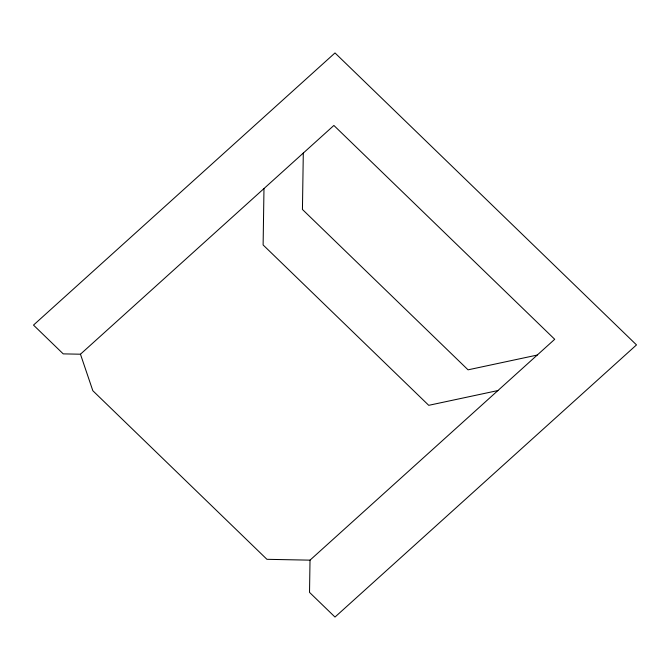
<?xml version="1.0" encoding="UTF-8"?>
<svg xmlns="http://www.w3.org/2000/svg" width="670" height="670" viewBox="0 0 670 670"><rect width="100%" height="100%" fill="white"/><g stroke="black" fill="none" stroke-linecap="round" stroke-linejoin="round"><path stroke-width="1" d="M263.98 188.563L263.117 244.952L428.733 405.325L497.902 390.56M303.301 153.061L302.438 209.459L468.054 369.832L537.231 355.058M310.017 560.154L309.523 592.381L335 617.053L636.5 344.908L335 52.947L33.5 325.092L63.223 353.877L80.459 354.212L333.886 125.458L554.71 339.288L310.017 560.154L266.936 559.316L92.829 390.719L80.459 354.212"/></g></svg>
